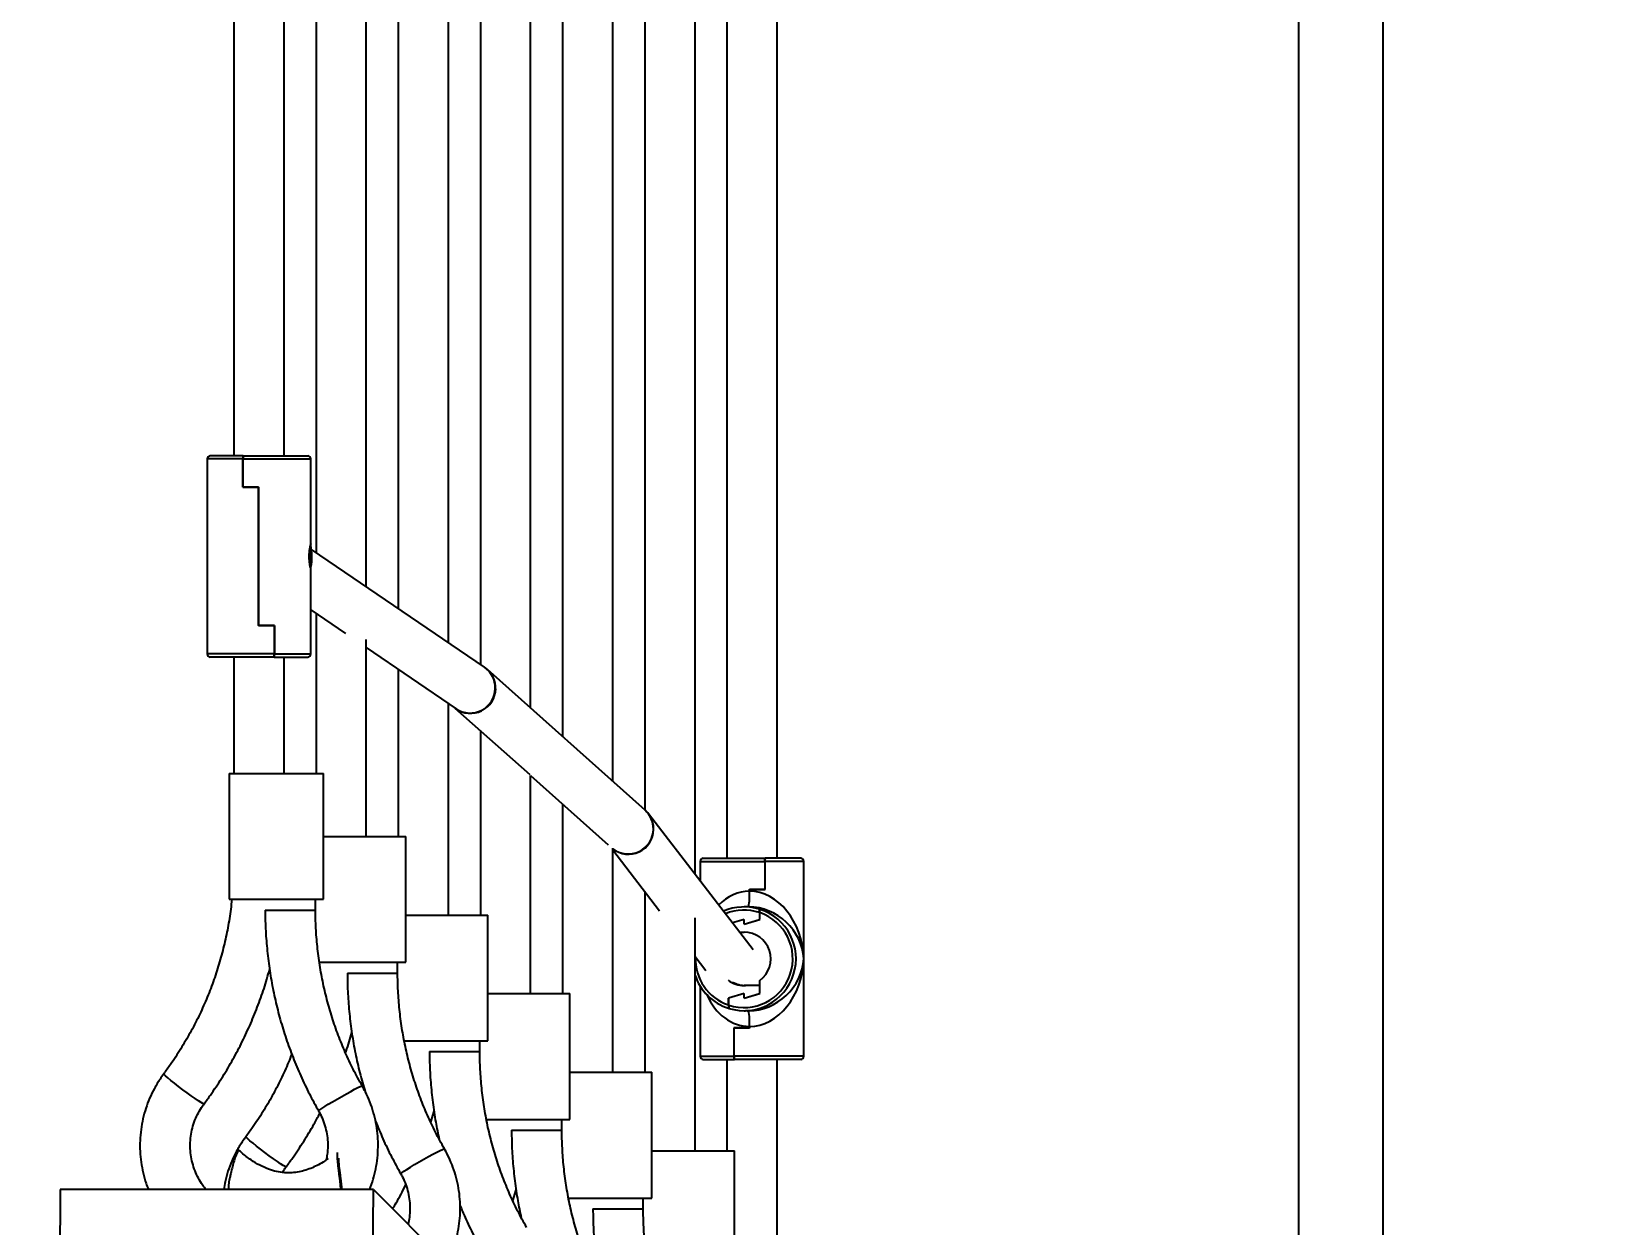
# Model space of a CAD drawing. Header units: millimetres. Extents: x -5052 to 3913, y -2721 to 2583.
# Drawn here: x -1783.8 to -1286.6, y -338.2 to 41.7 of the extents above; entities that cross this region are included whole.
import ezdxf

# ---------------------------------------------------------------- set-up
doc = ezdxf.new("R2010")
doc.units = ezdxf.units.MM
doc.layers.add('DIKOM_ОБЪЕКТ', color=7, linetype='Continuous')
doc.layers.add('DIKOM_РАЗМЕР_ЗОНА', color=7, linetype='Continuous')
doc.styles.add('style1', font='arial.ttf', dxfattribs={"width": 0.8})
doc.dimstyles.new('1-50', dxfattribs={"dimtxt": 300, "dimasz": 200, "dimexe": 100, "dimexo": 0, "dimgap": 100, "dimtad": 1, "dimdec": 0, "dimtxsty": 'style1', "dimcen": 0, "dimclrd": 7, "dimclre": 7, "dimadec": 1, "dimazin": 2, "dimtfac": 1, "dimtdec": 0, "dimtmove": 0, "dimatfit": 3, "dimfxl": 0, "dimlwd": 25, "dimlwe": 18, "dimarcsym": 0})

# ---------------------------------------------------------------- blocks, each defined once
blk = doc.blocks.new('*D3')
at = {"layer": 'Defpoints', "color": 0, "transparency": 16777216}
for p in [(-4246.91, 762.04), (3912.71, 255.47), (3912.71, -2621.25)]:
    blk.add_point(p, dxfattribs=at)
at = {"layer": 'DIKOM_РАЗМЕР_ЗОНА', "color": 7, "lineweight": 18, "transparency": 16777216}
for p, q in [((-4246.91, 762.04), (-4246.91, -2721.25)), ((3912.71, 255.47), (3912.71, -2721.25))]:
    blk.add_line(p, q, dxfattribs=at)
at = {"layer": 'DIKOM_РАЗМЕР_ЗОНА', "color": 7, "lineweight": 25, "transparency": 16777216}
blk.add_line((-4046.91, -2621.25), (3712.71, -2621.25), dxfattribs=at)
at = {"layer": 'DIKOM_РАЗМЕР_ЗОНА', "color": 7, "transparency": 16777216}
for points in [[(-4046.91, -2587.91), (-4046.91, -2654.58), (-4246.91, -2621.25)], [(3712.71, -2587.91), (3712.71, -2654.58), (3912.71, -2621.25)]]:
    blk.add_solid(points, dxfattribs=at)
at = {"layer": 'DIKOM_РАЗМЕР_ЗОНА', "color": 0, "transparency": 16777216, "insert": (-167.1, -2368.08), "char_height": 300, "attachment_point": 5, "style": 'style1'}
blk.add_mtext('8160', dxfattribs=at)
blk = doc.blocks.new('*D4')
at = {"layer": 'Defpoints', "color": 0, "transparency": 16777216}
for p in [(-4601.8, 2582.67), (147.25, 2582.67), (588.68, -2130.26)]:
    blk.add_point(p, dxfattribs=at)
at = {"layer": 'DIKOM_РАЗМЕР_ЗОНА', "color": 7, "lineweight": 18, "transparency": 16777216}
for p, q in [((147.25, 2582.67), (-4701.8, 2582.67)), ((588.68, -2130.26), (-4701.8, -2130.26))]:
    blk.add_line(p, q, dxfattribs=at)
at = {"layer": 'DIKOM_РАЗМЕР_ЗОНА', "color": 7, "lineweight": 25, "transparency": 16777216}
blk.add_line((-4601.8, -1930.26), (-4601.8, 2382.67), dxfattribs=at)
at = {"layer": 'DIKOM_РАЗМЕР_ЗОНА', "color": 7, "transparency": 16777216}
for points in [[(-4635.13, 2382.67), (-4568.46, 2382.67), (-4601.8, 2582.67)], [(-4635.13, -1930.26), (-4568.46, -1930.26), (-4601.8, -2130.26)]]:
    blk.add_solid(points, dxfattribs=at)
at = {"layer": 'DIKOM_РАЗМЕР_ЗОНА', "color": 0, "transparency": 16777216, "insert": (-4854.97, 226.21), "char_height": 300, "attachment_point": 5, "rotation": 90, "style": 'style1'}
blk.add_mtext('4700', dxfattribs=at)

msp = doc.modelspace()

# ---------------------------------------------------------------- linework, layer by layer
at = {"layer": 'DIKOM_ОБЪЕКТ'}
for p, q in [((-1380.55, 386.37), (-1380.55, -371.63)), ((-1353.65, -371.63), (-1353.65, 386.37)), ((-1572.59, -226.37), (-1572.59, 241.1)), ((-1562.45, 236), (-1562.45, -221.27)), ((-1546.45, -221.27), (-1546.45, 236)), ((-1588.59, 220.63), (-1588.59, -205.89)), ((-1598.74, -196.85), (-1598.74, 211.58)), ((-1614.74, 197.32), (-1614.74, -182.58)), ((-1624.89, -173.54), (-1624.89, 188.28)), ((-1640.89, 174.39), (-1640.89, -159.65)), ((-1651.03, -152.74), (-1651.03, 167.48)), ((-1667.03, 156.59), (-1667.03, -141.85)), ((-1677.18, -134.94), (-1677.18, 149.68)), ((-1693.18, 132.13), (-1693.18, -124.05)), ((-1719.33, 107.05), (-1719.33, -93.29)), ((-1703.33, -93.29), (-1703.33, 107.05)), ((-1727.83, -94.29), (-1727.83, -156.29)), ((-1716.44, -94.29), (-1727.83, -94.29)), ((-1716.43, -93.29), (-1726.83, -93.29)), ((-1716.44, -103.29), (-1716.44, -94.29)), ((-1716.41, -93.29), (-1716.43, -93.29)), ((-1716.41, -103.29), (-1716.41, -93.29)), ((-1716.33, -93.29), (-1716.41, -93.29)), ((-1716.34, -103.19), (-1716.34, -94.29)), ((-1716.34, -94.29), (-1694.83, -94.29)), ((-1716.33, -93.29), (-1695.83, -93.29)), ((-1694.83, -121.35), (-1694.83, -94.29)), ((-1716.44, -103.29), (-1711.44, -103.29)), ((-1716.34, -103.19), (-1711.44, -103.19)), ((-1711.44, -147.29), (-1711.44, -103.19)), ((-1711.44, -103.29), (-1711.44, -147.39)), ((-1694.99, -122.86), (-1694.99, -122.12)), ((-1639.59, -160.53), (-1694.63, -123.07)), ((-1694.99, -128.47), (-1694.99, -127.73)), ((-1694.83, -156.29), (-1694.83, -129.28)), ((-1694.83, -142.28), (-1683.8, -149.79)), ((-1693.18, -143.41), (-1693.18, -194.35)), ((-1706.44, -147.29), (-1711.44, -147.29)), ((-1706.54, -147.39), (-1711.44, -147.39)), ((-1711.41, -147.29), (-1711.41, -147.39)), ((-1711.4, -147.29), (-1711.4, -147.39)), ((-1706.54, -147.39), (-1706.54, -156.29)), ((-1706.54, -147.39), (-1706.51, -147.39)), ((-1706.44, -147.29), (-1706.44, -156.29)), ((-1677.18, -214.35), (-1677.18, -151.71)), ((-1706.54, -156.29), (-1727.83, -156.29)), ((-1706.53, -157.29), (-1726.83, -157.29)), ((-1719.33, -157.29), (-1719.33, -194.35)), ((-1706.53, -157.29), (-1706.51, -157.29)), ((-1706.51, -157.29), (-1706.43, -157.29)), ((-1706.44, -156.29), (-1694.83, -156.29)), ((-1706.43, -157.29), (-1695.83, -157.29)), ((-1703.33, -194.35), (-1703.33, -157.29)), ((-1677.18, -154.3), (-1648.6, -173.76)), ((-1667.03, -161.21), (-1667.03, -214.35)), ((-1638.67, -161.25), (-1639.59, -160.53)), ((-1588.49, -205.99), (-1638.67, -161.25)), ((-1651.03, -239.35), (-1651.03, -172.1)), ((-1648.97, -173.51), (-1625.2, -194.69)), ((-1640.89, -180.71), (-1640.89, -239.35)), ((-1720.79, -194.35), (-1720.79, -234.35)), ((-1720.79, -194.35), (-1690.79, -194.35)), ((-1690.79, -234.35), (-1690.79, -194.35)), ((-1624.89, -264.35), (-1624.89, -194.97)), ((-1624.89, -194.97), (-1600.2, -216.98)), ((-1614.74, -204.02), (-1614.74, -264.35)), ((-1554.04, -250.44), (-1587.4, -207.15)), ((-1690.79, -214.35), (-1664.64, -214.35)), ((-1664.64, -254.35), (-1664.64, -214.35)), ((-1598.74, -289.35), (-1598.74, -218.13)), ((-1598.74, -218.65), (-1583.85, -237.97)), ((-1570.95, -222.27), (-1570.95, -228.5)), ((-1570.95, -222.27), (-1550.33, -222.27)), ((-1569.95, -221.27), (-1550.28, -221.27)), ((-1550.33, -222.27), (-1550.33, -231.17)), ((-1550.18, -221.27), (-1550.28, -221.27)), ((-1550.23, -231.27), (-1550.23, -222.27)), ((-1537.95, -222.27), (-1550.23, -222.27)), ((-1538.95, -221.27), (-1550.18, -221.27)), ((-1537.95, -284.27), (-1537.95, -222.27)), ((-1588.59, -231.82), (-1588.59, -289.35)), ((-1555.26, -231.77), (-1555.26, -231.17)), ((-1555.26, -231.17), (-1550.33, -231.17)), ((-1555.26, -231.27), (-1550.23, -231.27)), ((-1555.26, -231.27), (-1555.26, -231.77)), ((-1555.06, -231.27), (-1555.06, -231.17)), ((-1554.99, -231.27), (-1554.99, -231.17)), ((-1550.23, -231.17), (-1550.33, -231.17)), ((-1720.79, -234.35), (-1690.79, -234.35)), ((-1709.37, -237.8), (-1693.37, -237.8)), ((-1693.37, -237.8), (-1693.37, -234.35)), ((-1556.49, -236.77), (-1556.93, -236.77)), ((-1556, -236.77), (-1556.49, -236.77)), ((-1555.98, -236.77), (-1556.49, -236.77)), ((-1555.52, -236.77), (-1555.98, -236.77)), ((-1555.51, -236.77), (-1555.52, -236.77)), ((-1552.09, -238.56), (-1552.09, -240.8)), ((-1551.6, -237.51), (-1552.04, -237.51)), ((-1551.99, -240.77), (-1551.99, -238.6)), ((-1551.94, -237.54), (-1551.5, -237.54)), ((-1551.6, -237.51), (-1551.6, -237.54)), ((-1664.64, -239.35), (-1638.5, -239.35)), ((-1638.5, -279.35), (-1638.5, -239.35)), ((-1572.59, -314.35), (-1572.59, -240.29)), ((-1556.98, -240.77), (-1560.65, -241.87)), ((-1556.98, -242.27), (-1556.98, -240.77)), ((-1556.98, -242.27), (-1551.99, -240.77)), ((-1556.98, -242.27), (-1552.09, -240.8)), ((-1558.41, -244.77), (-1556.98, -244.77)), ((-1572.59, -252.58), (-1569.18, -257.01)), ((-1692.19, -254.35), (-1664.64, -254.35)), ((-1683.22, -257.8), (-1667.22, -257.8)), ((-1667.22, -257.8), (-1667.22, -254.35)), ((-1570.95, -261.95), (-1570.95, -284.27)), ((-1552.09, -261.77), (-1556.98, -261.77)), ((-1552.09, -261.77), (-1552.09, -264.3)), ((-1551.99, -261.77), (-1552.09, -261.77)), ((-1551.99, -264.27), (-1551.99, -260.14)), ((-1638.5, -264.35), (-1612.37, -264.35)), ((-1612.37, -304.35), (-1612.37, -264.35)), ((-1556.98, -264.27), (-1561.98, -265.77)), ((-1561.98, -265.77), (-1561.98, -267.94)), ((-1561.88, -265.77), (-1561.98, -265.77)), ((-1556.98, -264.27), (-1561.88, -265.74)), ((-1561.88, -267.97), (-1561.88, -265.74)), ((-1556.98, -265.77), (-1556.98, -264.27)), ((-1556.98, -265.77), (-1551.99, -264.27)), ((-1556.98, -265.77), (-1552.09, -264.3)), ((-1561.93, -268.99), (-1561.82, -268.99)), ((-1556.93, -269.77), (-1556.49, -269.77)), ((-1555.98, -269.77), (-1556.49, -269.77)), ((-1556, -269.77), (-1556.49, -269.77)), ((-1555.98, -269.77), (-1555.52, -269.77)), ((-1555.51, -269.77), (-1555.52, -269.77)), ((-1551.24, -269.06), (-1551.24, -269.07)), ((-1551.24, -269.07), (-1550.77, -269.07)), ((-1550.51, -268.99), (-1551, -268.99)), ((-1550.77, -268.99), (-1550.77, -269.07)), ((-1555.26, -275.27), (-1560.21, -275.27)), ((-1560.21, -275.27), (-1560.21, -284.27)), ((-1560.12, -284.27), (-1560.12, -275.37)), ((-1555.26, -275.37), (-1560.12, -275.37)), ((-1560.06, -275.27), (-1560.06, -275.37)), ((-1555.26, -275.27), (-1555.26, -274.77)), ((-1555.26, -274.77), (-1555.26, -275.37)), ((-1665.24, -279.35), (-1638.5, -279.35)), ((-1657.07, -282.8), (-1641.07, -282.8)), ((-1641.07, -282.8), (-1641.07, -279.35)), ((-1570.95, -284.27), (-1560.21, -284.27)), ((-1569.95, -285.27), (-1560.16, -285.27)), ((-1562.45, -285.27), (-1562.45, -314.35)), ((-1560.16, -285.27), (-1560.06, -285.27)), ((-1537.95, -284.27), (-1560.12, -284.27)), ((-1538.95, -285.27), (-1560.06, -285.27)), ((-1546.45, -349.35), (-1546.45, -285.27)), ((-1612.37, -289.35), (-1586.36, -289.35)), ((-1586.36, -329.35), (-1586.36, -289.35)), ((-1656.7, -305.24), (-1655.64, -301.69)), ((-1673.8, -306.01), (-1673.98, -306.47)), ((-1639.09, -304.35), (-1612.37, -304.35)), ((-1630.95, -307.8), (-1614.95, -307.8)), ((-1614.95, -307.8), (-1614.95, -304.35)), ((-1586.36, -314.35), (-1560.06, -314.35)), ((-1560.06, -354.35), (-1560.06, -314.35)), ((-1685.65, -322.79), (-1685.42, -323.01)), ((-1774.55, -326.6), (-1775.31, -426.22)), ((-1674.93, -326.6), (-1774.55, -326.6)), ((-1675.69, -426.22), (-1674.93, -326.6)), ((-1674.93, -326.6), (-1629.9, -371.63)), ((-1630.55, -330.26), (-1629.5, -326.78)), ((-1612.88, -329.35), (-1586.36, -329.35)), ((-1605.06, -332.8), (-1589.06, -332.8)), ((-1589.06, -332.8), (-1589.06, -329.35))]:
    msp.add_line(p, q, dxfattribs=at)
at = {"layer": 'DIKOM_ОБЪЕКТ', "flags": 128}
for points in [[(-1728.83, -299.42), (-1728.86, -299.43), (-1729.16, -299.32), (-1729.74, -298.99), (-1730.58, -298.45), (-1731.64, -297.74), (-1732.87, -296.88), (-1734.2, -295.92), (-1735.59, -294.89), (-1736.96, -293.85), (-1738.24, -292.85), (-1739.39, -291.94), (-1740.34, -291.15), (-1741.06, -290.52), (-1741.5, -290.08), (-1741.65, -289.86), (-1741.64, -289.84)], [(-1692.37, -301.64), (-1692.32, -301.56), (-1691.99, -301.29), (-1691.35, -300.84), (-1690.43, -300.25), (-1689.28, -299.53), (-1687.95, -298.73), (-1686.5, -297.88), (-1685, -297.02), (-1683.52, -296.19), (-1682.13, -295.42), (-1680.89, -294.77), (-1679.87, -294.24), (-1679.1, -293.88), (-1678.64, -293.7), (-1678.49, -293.68)], [(-1702.68, -319.42), (-1702.71, -319.43), (-1703.01, -319.32), (-1703.6, -318.99), (-1704.44, -318.45), (-1705.49, -317.74), (-1706.72, -316.88), (-1708.06, -315.92), (-1709.44, -314.89), (-1710.81, -313.85), (-1712.1, -312.85), (-1713.24, -311.94), (-1714.2, -311.15), (-1714.91, -310.52), (-1715.35, -310.08), (-1715.5, -309.86), (-1715.5, -309.84)], [(-1666.22, -321.64), (-1666.17, -321.56), (-1665.84, -321.29), (-1665.2, -320.84), (-1664.28, -320.25), (-1663.13, -319.53), (-1661.8, -318.73), (-1660.35, -317.88), (-1658.85, -317.02), (-1657.37, -316.19), (-1655.98, -315.42), (-1654.74, -314.77), (-1653.72, -314.24), (-1652.96, -313.88), (-1652.49, -313.7), (-1652.34, -313.68)]]:
    msp.add_lwpolyline(points, dxfattribs=at)
at = {"layer": 'DIKOM_ОБЪЕКТ'}
for centre, radius, start, end in [((-1726.83, -94.29), 1, 90, 180), ((-1695.83, -94.29), 1, 0, 90), ((-1710.97, -125.29), 16.5, 348.1563, 12.5114), ((-1726.83, -156.29), 1, 180, 270), ((-1695.83, -156.29), 1, 270, 0), ((-1644.05, -167.06), 7.91, 358.5679, 55.6819), ((-1643.94, -167.17), 7.92, 358.6212, 49.2538), ((-1644.03, -167.19), 8.01, 233.6501, 358.7979), ((-1644.14, -167.11), 8, 236.1795, 358.9323), ((-1593.77, -211.9), 7.93, 358.6376, 48.244), ((-1593.69, -212), 7.94, 358.6687, 37.8756), ((-1593.85, -211.92), 8.01, 232.3093, 358.8018), ((-1593.76, -212), 8.01, 231.5491, 358.6914), ((-1569.95, -222.27), 1, 90, 180), ((-1538.95, -222.27), 1, 0, 90), ((-1580.84, -233.01), 25.61, 351.5746, 2.7909), ((-1556.93, -253.23), 16.46, 72.7045, 113.5846), ((-1556.98, -253.23), 15.46, 71.5498, 112.5037), ((-1556.99, -253.26), 15.5, 251.6365, 71.1575), ((-1556.94, -253.26), 16.5, 252.7881, 72.3363), ((-1556.49, -253.23), 16.46, 72.7042, 89.9997), ((-1556.49, -253.23), 16.46, 72.3393, 89.9998), ((-1556.99, -253.27), 8.5, 306.0578, 89.9331), ((-1556.96, -253.27), 15.5, 178.106, 251.1314), ((-1556.92, -253.28), 16.49, 198.1027, 252.3221), ((-1556.98, -253.28), 8.48, 233.2854, 269.9925), ((-1556.49, -253.28), 8.48, 240.8558, 269.9977), ((-1556, -253.3), 16.46, 270.0005, 287.6601), ((-1555.99, -253.3), 16.46, 270.0008, 286.7505), ((-1555.52, -253.3), 16.46, 270.0006, 286.7505), ((-1555.51, -253.3), 16.46, 270.0007, 287.6601), ((-1580.84, -273.52), 25.61, 357.209, 8.4254), ((-1569.95, -284.27), 1, 180, 270), ((-1538.95, -284.27), 1, 270, 0)]:
    msp.add_arc(centre, radius, start, end, dxfattribs=at)
for centre, major_axis, ratio, start_param, end_param in [((-1711.33, -125.29), (11.73, -11.71), 0.990921, 0.61663, 0.640887), ((-1554.45, -253.27), (-1.95, 21.45), 0.763883, 6.21369, 6.863071), ((-1554.45, -253.27), (-1.95, 21.45), 0.763883, 4.642894, 6.21369), ((-1554.45, -253.27), (12.12, -11.96), 0.93785, 0.810881, 2.381677), ((-1554.45, -253.27), (12.12, 11.96), 0.93785, 3.901508, 5.472305), ((-1554.45, -253.27), (1.95, 21.45), 0.763883, 3.211088, 4.781884), ((-1554.45, -253.27), (1.95, 21.45), 0.763883, 2.198757, 3.211088)]:
    msp.add_ellipse(centre, major_axis=major_axis, ratio=ratio, start_param=start_param, end_param=end_param, dxfattribs=at)
for points, knots in [([(-1716.43, -93.29), (-1716.43, -93.3), (-1716.43, -93.32), (-1716.43, -93.46), (-1716.44, -93.67), (-1716.44, -93.93), (-1716.44, -94.16), (-1716.44, -94.28), (-1716.44, -94.29)], [0, 0, 0, 0, 0.182668, 0.414971, 0.569239, 0.773914, 0.978818, 1, 1, 1, 1]), ([(-1716.33, -93.29), (-1716.33, -93.29), (-1716.33, -93.3), (-1716.33, -93.35), (-1716.34, -93.55), (-1716.34, -93.8), (-1716.34, -94.05), (-1716.34, -94.21), (-1716.34, -94.29)], [0, 0, 0, 0, 0.026014, 0.258246, 0.488141, 0.709217, 0.843442, 1, 1, 1, 1]), ([(-1694.83, -129.28), (-1694.83, -129.28), (-1694.82, -129.35), (-1694.88, -129.12), (-1695.02, -128.51), (-1695.21, -127.5), (-1695.34, -126.25), (-1695.36, -124.89), (-1695.27, -123.59), (-1695.1, -122.48), (-1694.93, -121.68), (-1694.83, -121.28), (-1694.84, -121.33), (-1694.84, -121.35)], [0, 0, 0, 0, 0.009112, 0.112461, 0.215737, 0.320832, 0.427356, 0.531843, 0.633981, 0.73711, 0.843004, 0.949202, 1, 1, 1, 1]), ([(-1694.99, -122.86), (-1694.93, -123.25), (-1694.83, -124.01), (-1694.78, -125.38), (-1694.84, -126.68), (-1694.94, -127.39), (-1694.99, -127.73)], [0, 0, 0, 0, 0.260383, 0.517512, 0.7684, 1, 1, 1, 1]), ([(-1706.53, -157.29), (-1706.53, -157.29), (-1706.53, -157.29), (-1706.53, -157.24), (-1706.54, -157.04), (-1706.54, -156.79), (-1706.54, -156.53), (-1706.54, -156.38), (-1706.54, -156.29)], [0, 0, 0, 0, 0.026159, 0.258361, 0.48823, 0.709274, 0.843482, 1, 1, 1, 1]), ([(-1706.43, -157.29), (-1706.43, -157.29), (-1706.43, -157.27), (-1706.43, -157.13), (-1706.44, -156.92), (-1706.44, -156.66), (-1706.44, -156.43), (-1706.44, -156.3), (-1706.44, -156.29)], [0, 0, 0, 0, 0.182529, 0.414842, 0.569223, 0.773902, 0.97882, 1, 1, 1, 1]), ([(-1587.4, -207.15), (-1587.7, -206.8), (-1588.05, -206.38), (-1588.43, -206.04), (-1588.49, -205.99)], [0, 0, 0, 0, 0.8455037, 1, 1, 1, 1]), ([(-1550.33, -222.27), (-1550.33, -222.17), (-1550.33, -221.96), (-1550.32, -221.68), (-1550.31, -221.45), (-1550.29, -221.29), (-1550.28, -221.28), (-1550.28, -221.27)], [0, 0, 0, 0, 0.181262, 0.381669, 0.586704, 0.800316, 1, 1, 1, 1]), ([(-1550.23, -222.27), (-1550.23, -222.26), (-1550.23, -222.14), (-1550.22, -221.91), (-1550.22, -221.63), (-1550.2, -221.41), (-1550.19, -221.29), (-1550.18, -221.27), (-1550.18, -221.27)], [0, 0, 0, 0, 0.021115, 0.221045, 0.42138, 0.627512, 0.843082, 1, 1, 1, 1]), ([(-1719.98, -234.35), (-1720.08, -235.4), (-1720.38, -238.43), (-1721.22, -243.39), (-1722.46, -249.2), (-1724.02, -254.94), (-1725.87, -260.59), (-1728.03, -266.14), (-1730.47, -271.56), (-1733.2, -276.84), (-1736.21, -281.96), (-1739.04, -286.29), (-1740.93, -288.87), (-1741.64, -289.84)], [0, 0, 0, 0, 0.052656, 0.151214, 0.249772, 0.348331, 0.44689, 0.545451, 0.644013, 0.742577, 0.841142, 0.939709, 1, 1, 1, 1]), ([(-1709.37, -237.8), (-1709.36, -238.95), (-1709.33, -242.22), (-1709.04, -247.61), (-1708.4, -253.94), (-1707.45, -260.22), (-1706.18, -266.46), (-1704.61, -272.62), (-1702.73, -278.7), (-1700.56, -284.68), (-1698.09, -290.53), (-1695.38, -296.21), (-1693.36, -299.85), (-1692.37, -301.64)], [0, 0, 0, 0, 0.051682, 0.146825, 0.241974, 0.337123, 0.432272, 0.52742, 0.622568, 0.717715, 0.812861, 0.908006, 1, 1, 1, 1]), ([(-1678.49, -293.68), (-1678.98, -292.81), (-1680.45, -290.2), (-1682.68, -285.76), (-1685.07, -280.32), (-1687.17, -274.76), (-1688.98, -269.09), (-1690.48, -263.33), (-1691.68, -257.51), (-1692.57, -251.62), (-1693.14, -245.7), (-1693.35, -241.09), (-1693.36, -238.45), (-1693.37, -237.8)], [0, 0, 0, 0, 0.051682, 0.153331, 0.254987, 0.356641, 0.458294, 0.559945, 0.661595, 0.763244, 0.864891, 0.966538, 1, 1, 1, 1]), ([(-1552.09, -238.56), (-1552.09, -238.46), (-1552.09, -238.24), (-1552.08, -237.92), (-1552.07, -237.67), (-1552.05, -237.53), (-1552.04, -237.52), (-1552.04, -237.51)], [0, 0, 0, 0, 0.187184, 0.418697, 0.642915, 0.856446, 1, 1, 1, 1]), ([(-1551.99, -238.6), (-1551.99, -238.51), (-1551.99, -238.31), (-1551.98, -238), (-1551.97, -237.76), (-1551.96, -237.6), (-1551.95, -237.55), (-1551.94, -237.54), (-1551.94, -237.54)], [0, 0, 0, 0, 0.153137, 0.385818, 0.61183, 0.753396, 0.9537, 1, 1, 1, 1]), ([(-1728.83, -299.42), (-1728.15, -298.49), (-1726.21, -295.86), (-1723.22, -291.38), (-1719.95, -285.93), (-1716.96, -280.32), (-1714.24, -274.57), (-1711.82, -268.69), (-1709.68, -262.74), (-1708.51, -258.7), (-1707.93, -256.69)], [0, 0, 0, 0, 0.0721675, 0.2049921, 0.3378276, 0.470665, 0.6035044, 0.7363457, 0.8691891, 1, 1, 1, 1]), ([(-1683.22, -257.8), (-1683.21, -258.95), (-1683.18, -262.22), (-1682.89, -267.61), (-1682.25, -273.94), (-1681.3, -280.23), (-1680.02, -286.46), (-1678.77, -291.55), (-1677.83, -294.52), (-1677.53, -295.47)], [0, 0, 0, 0, 0.090314, 0.256572, 0.422844, 0.589114, 0.755384, 0.921653, 1, 1, 1, 1]), ([(-1652.34, -313.68), (-1652.83, -312.81), (-1654.3, -310.2), (-1656.53, -305.76), (-1658.92, -300.32), (-1661.03, -294.76), (-1662.83, -289.09), (-1664.33, -283.33), (-1665.53, -277.51), (-1666.42, -271.62), (-1666.99, -265.7), (-1667.2, -261.09), (-1667.22, -258.45), (-1667.22, -257.8)], [0, 0, 0, 0, 0.051682, 0.153331, 0.254987, 0.356641, 0.458294, 0.559945, 0.661594, 0.763243, 0.864891, 0.966538, 1, 1, 1, 1]), ([(-1561.98, -267.94), (-1561.98, -268.02), (-1561.97, -268.23), (-1561.97, -268.54), (-1561.96, -268.78), (-1561.94, -268.93), (-1561.93, -268.99), (-1561.93, -268.99), (-1561.93, -268.99)], [0, 0, 0, 0, 0.153144, 0.385816, 0.611828, 0.753399, 0.953718, 1, 1, 1, 1]), ([(-1561.88, -267.97), (-1561.88, -268.07), (-1561.87, -268.3), (-1561.87, -268.61), (-1561.85, -268.87), (-1561.84, -269), (-1561.83, -269.02), (-1561.83, -269.02)], [0, 0, 0, 0, 0.187194, 0.418681, 0.642914, 0.856443, 1, 1, 1, 1]), ([(-1683.76, -283.17), (-1683.7, -283.01), (-1682.94, -280.88), (-1682.34, -278.71), (-1681.78, -276.69)], [0, 0, 0, 0, 0.075834, 1, 1, 1, 1]), ([(-1657.07, -282.8), (-1657.06, -283.95), (-1657.04, -287.22), (-1656.75, -292.61), (-1656.1, -298.93), (-1655.21, -304.97), (-1654.38, -308.86), (-1653.99, -310.68)], [0, 0, 0, 0, 0.1229057, 0.3491644, 0.5754386, 0.8017133, 1, 1, 1, 1]), ([(-1626.19, -338.68), (-1626.69, -337.81), (-1628.15, -335.2), (-1630.38, -330.76), (-1632.78, -325.32), (-1634.88, -319.76), (-1636.69, -314.09), (-1638.19, -308.33), (-1639.38, -302.51), (-1640.27, -296.62), (-1640.84, -290.7), (-1641.05, -286.09), (-1641.07, -283.45), (-1641.07, -282.8)], [0, 0, 0, 0, 0.051682, 0.153331, 0.254987, 0.356641, 0.458294, 0.559945, 0.661595, 0.763243, 0.864891, 0.966538, 1, 1, 1, 1]), ([(-1700.92, -283.52), (-1701.25, -284.39), (-1702.29, -287.11), (-1704.34, -291.55), (-1707.05, -296.84), (-1710.06, -301.96), (-1712.9, -306.29), (-1714.78, -308.87), (-1715.5, -309.84)], [0, 0, 0, 0, 0.0920663, 0.2889381, 0.4858122, 0.6826901, 0.8795713, 1, 1, 1, 1]), ([(-1560.21, -284.27), (-1560.21, -284.28), (-1560.21, -284.4), (-1560.21, -284.62), (-1560.2, -284.91), (-1560.19, -285.12), (-1560.18, -285.25), (-1560.17, -285.26), (-1560.16, -285.27)], [0, 0, 0, 0, 0.021115, 0.221046, 0.421381, 0.627514, 0.843101, 1, 1, 1, 1]), ([(-1560.12, -284.27), (-1560.12, -284.36), (-1560.12, -284.57), (-1560.11, -284.85), (-1560.1, -285.09), (-1560.08, -285.24), (-1560.07, -285.26), (-1560.06, -285.27)], [0, 0, 0, 0, 0.181258, 0.381656, 0.586716, 0.800319, 1, 1, 1, 1]), ([(-1741.64, -289.84), (-1742.04, -290.4), (-1743.12, -291.88), (-1744.66, -294.46), (-1746.17, -297.57), (-1747.39, -300.82), (-1748.31, -304.17), (-1748.93, -307.58), (-1749.23, -311.04), (-1749.22, -314.51), (-1748.89, -317.96), (-1748.24, -321.37), (-1747.46, -324.26), (-1746.77, -325.97), (-1746.52, -326.6)], [0, 0, 0, 0, 0.052867, 0.142272, 0.231702, 0.32114, 0.410584, 0.500034, 0.589489, 0.678948, 0.768409, 0.857869, 0.94733, 1, 1, 1, 1]), ([(-1676.12, -326.6), (-1676.02, -326.35), (-1675.46, -325.05), (-1674.72, -322.57), (-1673.95, -319.19), (-1673.52, -315.75), (-1673.39, -312.28), (-1673.58, -308.82), (-1674.08, -305.38), (-1674.9, -302.01), (-1676.02, -298.73), (-1677.24, -295.95), (-1678.14, -294.31), (-1678.49, -293.68)], [0, 0, 0, 0, 0.023263, 0.124769, 0.226283, 0.327803, 0.429328, 0.530855, 0.632384, 0.733913, 0.83544, 0.936963, 1, 1, 1, 1]), ([(-1728.19, -326.6), (-1728.54, -326.18), (-1729.44, -325.08), (-1730.63, -323.1), (-1731.74, -320.71), (-1732.55, -318.2), (-1733.06, -315.61), (-1733.26, -312.98), (-1733.15, -310.34), (-1732.72, -307.73), (-1731.98, -305.2), (-1730.95, -302.77), (-1729.86, -300.86), (-1729.09, -299.78), (-1728.83, -299.42)], [0, 0, 0, 0, 0.055849, 0.145764, 0.235649, 0.32551, 0.41535, 0.505174, 0.594989, 0.684801, 0.774616, 0.864441, 0.954283, 1, 1, 1, 1]), ([(-1702.68, -319.42), (-1702, -318.49), (-1700.06, -315.86), (-1697.08, -311.37), (-1694.19, -306.62), (-1692.59, -303.56), (-1691.97, -302.38)], [0, 0, 0, 0, 0.171296, 0.486569, 0.801868, 1, 1, 1, 1]), ([(-1692.37, -301.64), (-1692.18, -301.99), (-1691.56, -303.1), (-1690.71, -305.09), (-1689.96, -307.62), (-1689.52, -310.22), (-1689.4, -312.86), (-1689.53, -315.2), (-1689.83, -316.63), (-1689.96, -317.21)], [0, 0, 0, 0, 0.07371, 0.237193, 0.400721, 0.564214, 0.727681, 0.891134, 1, 1, 1, 1]), ([(-1674.24, -304.95), (-1673.48, -306.81), (-1671.91, -310.64), (-1669.23, -316.21), (-1667.21, -319.85), (-1666.22, -321.64)], [0, 0, 0, 0, 0.325793, 0.668572, 1, 1, 1, 1]), ([(-1630.95, -307.8), (-1630.94, -308.95), (-1630.92, -312.22), (-1630.63, -317.61), (-1629.98, -323.93), (-1629.1, -329.93), (-1628.28, -333.79), (-1627.9, -335.56)], [0, 0, 0, 0, 0.123386, 0.350584, 0.577797, 0.80501, 1, 1, 1, 1]), ([(-1600.11, -363.69), (-1600.6, -362.82), (-1602.06, -360.21), (-1604.29, -355.77), (-1606.68, -350.33), (-1608.77, -344.77), (-1610.57, -339.1), (-1612.07, -333.34), (-1613.27, -327.52), (-1614.15, -321.63), (-1614.72, -315.71), (-1614.93, -311.09), (-1614.95, -308.46), (-1614.95, -307.8)], [0, 0, 0, 0, 0.0516801, 0.1533091, 0.254944, 0.3565763, 0.4582056, 0.5598328, 0.6614574, 0.7630799, 0.8647013, 0.9663215, 1, 1, 1, 1]), ([(-1715.5, -309.84), (-1715.9, -310.4), (-1716.97, -311.88), (-1718.51, -314.46), (-1720.03, -317.57), (-1721.24, -320.82), (-1722.1, -323.84), (-1722.42, -325.79), (-1722.55, -326.6)], [0, 0, 0, 0, 0.111512, 0.3001, 0.488739, 0.677394, 0.866063, 1, 1, 1, 1]), ([(-1717.66, -314.25), (-1717.67, -314.24), (-1717.74, -314.12), (-1717.99, -314.46), (-1718.37, -315.08), (-1718.85, -316.25), (-1719.37, -317.87), (-1719.92, -319.86), (-1720.33, -321.55), (-1720.56, -322.58), (-1720.61, -322.79)], [0, 0, 0, 0, 0.016045, 0.165031, 0.317396, 0.48345, 0.65533, 0.805094, 0.96071, 1, 1, 1, 1]), ([(-1689.36, -316.76), (-1689.73, -317.05), (-1691.26, -318.23), (-1694.32, -319.82), (-1697.87, -320.98), (-1700.9, -321.36), (-1703.31, -321.34), (-1705.83, -320.96), (-1708.46, -320.18), (-1711.19, -318.94), (-1714, -317.2), (-1716.18, -315.58), (-1717.34, -314.46), (-1717.61, -314.2)], [0, 0, 0, 0, 0.045433, 0.185155, 0.327988, 0.401816, 0.478448, 0.559301, 0.646136, 0.74099, 0.846079, 0.963724, 1, 1, 1, 1]), ([(-1685.65, -322.79), (-1685.71, -322.37), (-1685.94, -320.74), (-1686.17, -318.74), (-1686.31, -316.96), (-1686.36, -315.81), (-1686.36, -315.1), (-1686.33, -314.9), (-1686.32, -314.87)], [0, 0, 0, 0, 0.1083004, 0.4197635, 0.5932204, 0.7706852, 0.9661112, 1, 1, 1, 1]), ([(-1686.03, -316.68), (-1686.03, -316.7), (-1686.05, -316.92), (-1686.01, -317.76), (-1685.89, -319.4), (-1685.66, -321.3), (-1685.46, -322.69), (-1685.42, -323.01)], [0, 0, 0, 0, 0.012713, 0.264046, 0.524648, 0.888478, 1, 1, 1, 1]), ([(-1651.52, -350), (-1651.35, -349.69), (-1650.63, -348.36), (-1649.63, -345.88), (-1648.56, -342.58), (-1647.81, -339.19), (-1647.37, -335.75), (-1647.24, -332.28), (-1647.43, -328.82), (-1647.94, -325.38), (-1648.75, -322.01), (-1649.87, -318.73), (-1651.09, -315.95), (-1651.99, -314.31), (-1652.34, -313.68)], [0, 0, 0, 0, 0.028396, 0.119857, 0.211324, 0.302799, 0.394279, 0.485763, 0.57725, 0.668738, 0.760226, 0.851713, 0.943196, 1, 1, 1, 1]), ([(-1720.61, -322.79), (-1720.74, -323.43), (-1720.98, -324.66), (-1721.07, -325.97), (-1721.11, -326.6)], [0, 0, 0, 0, 0.524145, 1, 1, 1, 1]), ([(-1703.84, -321.2), (-1703.71, -320.97), (-1703.37, -320.35), (-1702.95, -319.78), (-1702.68, -319.42)], [0, 0, 0, 0, 0.370688, 1, 1, 1, 1]), ([(-1685.32, -326.6), (-1685.35, -325.99), (-1685.41, -324.68), (-1685.57, -323.46), (-1685.65, -322.79)], [0, 0, 0, 0, 0.458551, 1, 1, 1, 1]), ([(-1685.42, -323.01), (-1685.41, -323.09), (-1685.35, -323.48), (-1685.22, -324.52), (-1685.1, -325.65), (-1685.08, -326.46), (-1685.08, -326.6)], [0, 0, 0, 0, 0.069104, 0.345936, 0.884262, 1, 1, 1, 1]), ([(-1666.22, -321.64), (-1666.03, -321.99), (-1665.41, -323.1), (-1664.57, -325.09), (-1663.82, -327.62), (-1663.37, -330.22), (-1663.25, -332.86), (-1663.4, -335.35), (-1663.74, -336.92), (-1663.89, -337.64)], [0, 0, 0, 0, 0.071757, 0.230913, 0.390112, 0.549276, 0.708414, 0.867541, 1, 1, 1, 1]), ([(-1668.8, -332.73), (-1668.43, -332.12), (-1666.97, -329.7), (-1665.58, -327.15), (-1664.65, -325.17), (-1664.62, -325.1)], [0, 0, 0, 0, 0.244729, 0.974903, 1, 1, 1, 1]), ([(-1647.32, -331.78), (-1646.81, -333.03), (-1645.49, -336.24), (-1643.08, -341.21), (-1641.06, -344.85), (-1640.07, -346.64)], [0, 0, 0, 0, 0.244701, 0.62871, 1, 1, 1, 1]), ([(-1605.06, -332.8), (-1605.05, -333.95), (-1605.03, -337.22), (-1604.75, -342.61), (-1604.12, -348.94), (-1603.3, -354.64), (-1602.57, -358.2), (-1602.26, -359.69)], [0, 0, 0, 0, 0.127264, 0.362136, 0.597027, 0.831916, 1, 1, 1, 1]), ([(-1582.32, -371.63), (-1582.54, -371.04), (-1583.45, -368.59), (-1584.77, -364.19), (-1586.24, -358.45), (-1587.4, -352.63), (-1588.27, -346.75), (-1588.83, -340.83), (-1589.04, -336.18), (-1589.06, -333.5), (-1589.06, -332.8)], [0, 0, 0, 0, 0.048297, 0.198134, 0.347955, 0.497764, 0.647561, 0.797349, 0.947129, 1, 1, 1, 1])]:
    msp.add_open_spline(points, degree=3, knots=knots, dxfattribs=at)

# ---------------------------------------------------------------- dimensions: what is measured, and where the dimension line sits
at = {"layer": 'DIKOM_РАЗМЕР_ЗОНА'}
dim = msp.add_linear_dim(base=(-4601.8, 2582.67), p1=(588.68, -2130.26), p2=(147.25, 2582.67), angle=90, text='4700', dimstyle='1-50', dxfattribs=at)
dim.commit()
dim.dimension.update_dxf_attribs({"geometry": '*D4', "text_midpoint": (-4601.8, 226.21), "dimtype": 160})
dim = msp.add_linear_dim(base=(3912.71, -2621.25), p1=(-4246.91, 762.04), p2=(3912.71, 255.47), text='8160', dimstyle='1-50', dxfattribs=at)
dim.commit()
dim.dimension.update_dxf_attribs({"geometry": '*D3', "text_midpoint": (-167.1, -2621.25), "dimtype": 160})

doc.saveas('drawing.dxf')
